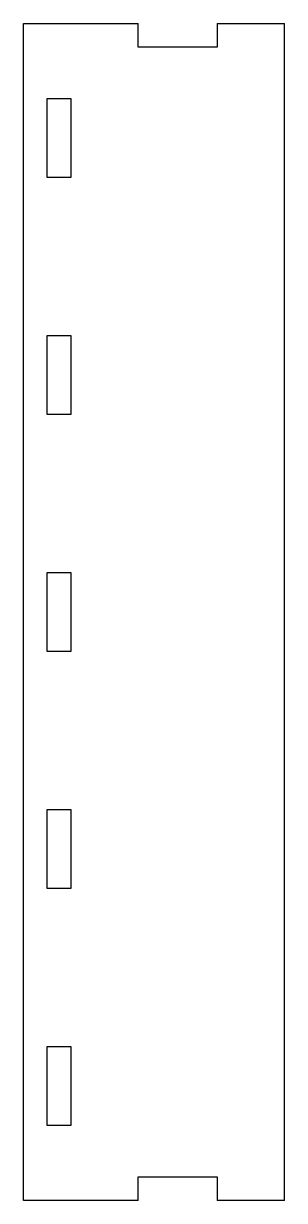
# Model space of a CAD drawing. Extents: x 228 to 261, y 201 to 350.
import ezdxf

# ---------------------------------------------------------------- set-up
doc = ezdxf.new("R2010")
doc.units = 0
doc.layers.get('0').update_dxf_attribs({"linetype": 'CONTINUOUS'})

msp = doc.modelspace()

# ---------------------------------------------------------------- linework, layer by layer
at = {"color": 7, "linetype": 'CONTINUOUS'}
for p, q in [((227.88, 200.8), (227.88, 349.8)), ((227.88, 349.8), (242.38, 349.8)), ((242.38, 346.8), (242.38, 349.8)), ((252.38, 349.8), (252.38, 346.8)), ((252.38, 349.8), (260.88, 349.8)), ((260.88, 200.8), (260.88, 349.8)), ((252.38, 346.8), (242.38, 346.8)), ((230.88, 340.3), (233.88, 340.3)), ((230.88, 330.3), (230.88, 340.3)), ((233.88, 340.3), (233.88, 330.3)), ((233.88, 330.3), (230.88, 330.3)), ((230.88, 310.3), (233.88, 310.3)), ((230.88, 300.3), (230.88, 310.3)), ((233.88, 310.3), (233.88, 300.3)), ((233.88, 300.3), (230.88, 300.3)), ((230.88, 280.3), (233.88, 280.3)), ((230.88, 270.3), (230.88, 280.3)), ((233.88, 280.3), (233.88, 270.3)), ((233.88, 270.3), (230.88, 270.3)), ((230.88, 250.3), (233.88, 250.3)), ((230.88, 240.3), (230.88, 250.3)), ((233.88, 250.3), (233.88, 240.3)), ((233.88, 240.3), (230.88, 240.3)), ((230.88, 220.3), (233.88, 220.3)), ((230.88, 210.3), (230.88, 220.3)), ((233.88, 220.3), (233.88, 210.3)), ((233.88, 210.3), (230.88, 210.3)), ((242.38, 203.8), (252.38, 203.8)), ((242.38, 200.8), (242.38, 203.8)), ((252.38, 203.8), (252.38, 200.8)), ((242.38, 200.8), (227.88, 200.8)), ((260.88, 200.8), (252.38, 200.8))]:
    msp.add_line(p, q, dxfattribs=at)

doc.saveas('drawing.dxf')
